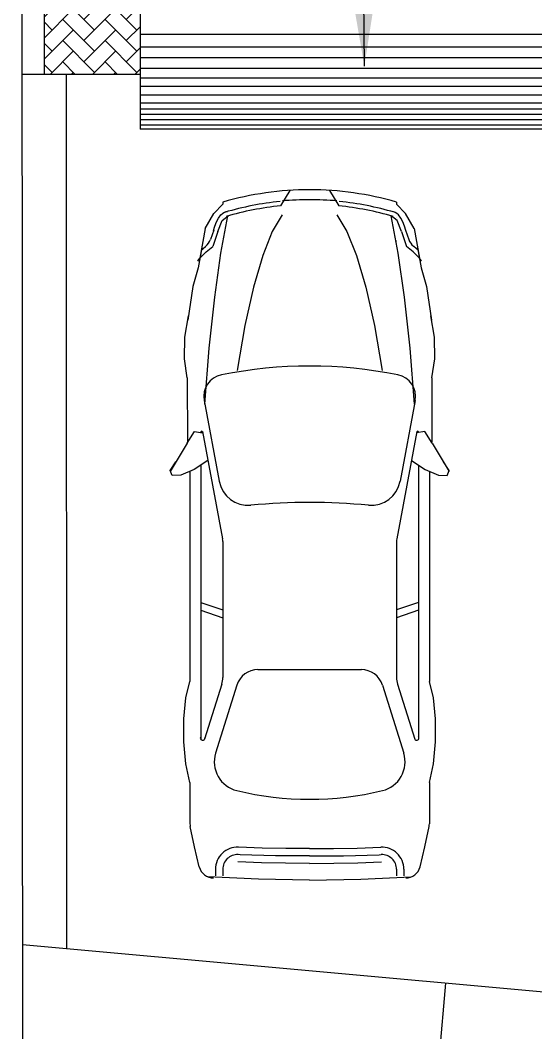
# Model space of a CAD drawing. Extents: x 152 to 700, y -120 to 84.
# Drawn here: x 202.57 to 205.2, y 59.05 to 64.21 of the extents above; entities that cross this region are included whole.
import ezdxf

# ---------------------------------------------------------------- set-up
doc = ezdxf.new("R2010")
doc.units = 0
doc.header["$LTSCALE"] = 0.03
doc.layers.get('0').update_dxf_attribs({"linetype": 'CONTINUOUS'})
doc.layers.add('MUEBLES', color=8, linetype='CONTINUOUS')
doc.layers.add('TRAZO', color=7, linetype='CONTINUOUS', lineweight=18)
doc.dimstyles.get("Standard").update_dxf_attribs({"dimtxt": 2.5, "dimasz": 2.5, "dimexe": 1.25, "dimexo": 0.625, "dimtad": 1, "dimdec": 4, "dimdsep": 46, "dimlunit": 6, "dimtxsty": 'Standard', "dimcen": 2.5, "dimadec": 0, "dimazin": 0, "dimtfac": 1, "dimtdec": 4, "dimtmove": 0, "dimatfit": 3, "dimfxl": 1, "dimtolj": 1, "dimtzin": 0, "dimarcsym": 0})

# ---------------------------------------------------------------- blocks, each defined once
blk = doc.blocks.new('A$C6D8F67A2')
at = {"layer": 'MUEBLES'}
for p, q in [((1.7193, 1.7808), (1.9123, 1.8963)), ((0.6559, 1.741), (0.8849, 1.7749)), ((1.2776, 1.7789), (1.7104, 1.7774)), ((1.9133, 1.761), (3.3369, 1.761)), ((4.0238, 1.761), (4.3031, 1.761)), ((0.2643, 1.6575), (0.4642, 1.694)), ((1.4313, 1.6648), (1.9787, 1.5622)), ((1.6413, 1.6763), (2.369, 1.5399)), ((1.6444, 1.6882), (1.6469, 1.6882)), ((1.8719, 1.6882), (3.7286, 1.6882)), ((2.8013, 1.6882), (2.8519, 1.5382)), ((2.8541, 1.6882), (2.9047, 1.5382)), ((3.3553, 1.545), (3.7294, 1.6619)), ((0.2742, 1.5993), (0.3383, 1.6217)), ((0.2841, 1.571), (0.3855, 1.6064)), ((3.3621, 1.4423), (3.8235, 1.5866)), ((4.612, 1.5882), (4.6568, 1.5882)), ((0.0843, 1.5382), (0.0986, 1.5382)), ((2.3874, 1.5382), (3.3106, 1.5382)), ((4.612, 1.5382), (4.6568, 1.5382)), ((3.2568, 0.5971), (3.2568, 1.2992)), ((0.0043, 1.0832), (0.1098, 1.1463)), ((0.0043, 0.8131), (0.1098, 0.75)), ((3.3621, 0.454), (3.8235, 0.3097)), ((3.3621, 0.454), (3.8235, 0.3097)), ((0.0843, 0.3582), (0.0986, 0.3582)), ((1.6413, 0.22), (2.369, 0.3564)), ((2.3874, 0.3582), (3.3106, 0.3582)), ((2.8013, 0.2082), (2.8519, 0.3582)), ((2.8541, 0.2082), (2.9047, 0.3582)), ((3.3553, 0.3513), (3.7294, 0.2344)), ((4.612, 0.3582), (4.6568, 0.3582)), ((0.2742, 0.297), (0.3383, 0.2746)), ((0.2841, 0.3253), (0.3855, 0.2899)), ((1.4313, 0.2315), (1.9787, 0.3341)), ((1.4313, 0.2315), (1.9787, 0.3341)), ((4.612, 0.3082), (4.6568, 0.3082)), ((0.2643, 0.2388), (0.4642, 0.2023)), ((1.6444, 0.2082), (1.6469, 0.2082)), ((1.8719, 0.2082), (3.7286, 0.2082)), ((0.6559, 0.1553), (0.8849, 0.1214)), ((1.2776, 0.1174), (1.7104, 0.1189)), ((1.7193, 0.1155), (1.9123, 0)), ((1.9133, 0.1353), (3.3369, 0.1353)), ((4.0238, 0.1353), (4.3031, 0.1353))]:
    blk.add_line(p, q, dxfattribs=at)
at = {"layer": 'MUEBLES', "linetype": 'Continuous'}
for points in [[(1.8367, 1.6397, 0), (1.8987, 1.7325, 0), (1.9367, 1.822, 0), (1.9396, 1.882, 0), (1.9066, 1.8951, 0), (1.8473, 1.8574, 0)], [(1.2776, 1.7789, 0), (1.1484, 1.7982, 0), (1.0011, 1.7953, 0), (0.8566, 1.7707, 0)], [(4.0238, 1.761, 0), (3.8973, 1.7887, 0), (3.7473, 1.8035, 0), (3.5918, 1.8035, 0), (3.4493, 1.7887, 0), (3.3369, 1.761, 0)], [(0.394, 1.6812, 0), (0.5296, 1.7049, 0), (0.6559, 1.741, 0)], [(1.7193, 1.7808, 0), (1.6399, 1.7309, 0), (1.6494, 1.6747, 0)], [(4.5955, 1.6977, 0), (4.4604, 1.7303, 0), (4.3219, 1.7592, 0)], [(0.2643, 1.6575, 0), (0.1611, 1.5984, 0), (0.0986, 1.5382, 0)], [(1.4557, 1.6602, 0), (1.0746, 1.6299, 0), (0.7303, 1.593, 0), (0.4295, 1.5503, 0), (0.1781, 1.5026, 0)], [(0.4103, 1.6841, 0), (0.399, 1.6719, 0), (0.3852, 1.6559, 0), (0.383, 1.6531, 0)], [(0.4639, 1.6939, 0), (0.4213, 1.6518, 0), (0.3855, 1.6064, 0)], [(0.4845, 1.7071, 0), (0.4737, 1.7006, 0), (0.4642, 1.694, 0)], [(0.2777, 1.6003, 0), (0.2466, 1.5921, 0), (0.2177, 1.5812, 0), (0.1922, 1.5676, 0), (0.1711, 1.5507, 0), (0.1625, 1.5408, 0), (0.1556, 1.5299, 0), (0.1507, 1.5179, 0), (0.1482, 1.5052, 0)], [(4.6854, 0.9482, 0), (4.68, 1.2957, 0), (4.6631, 1.6386, 0)], [(0.2841, 1.571, 0), (0.2085, 1.5424, 0), (0.178, 1.5024, 0)], [(0.3501, 1.5382, 0), (0.3499, 1.5374, 0), (0.3496, 1.5367, 0)], [(0.1715, 1.1337, 0), (0.2832, 1.2016, 0), (0.4471, 1.2671, 0), (0.6608, 1.3294, 0), (0.9216, 1.3875, 0), (1.2259, 1.4408, 0)], [(4.4717, 0.9482, 0), (4.4717, 0.9482, 0), (4.4711, 1.1103, 0), (4.4678, 1.2717, 0), (4.4621, 1.4316, 0)], [(4.5217, 0.9482, 0), (4.52, 1.1791, 0), (4.5127, 1.4198, 0), (4.5121, 1.4338, 0)], [(4.5717, 0.9482, 0), (4.571, 1.1115, 0), (4.5678, 1.2745, 0), (4.562, 1.436, 0)], [(4.4717, 0.9482, 0), (4.4717, 0.9481, 0), (4.4711, 0.786, 0), (4.4678, 0.6246, 0), (4.4621, 0.4647, 0)], [(4.5217, 0.9482, 0), (4.52, 0.7172, 0), (4.5127, 0.4765, 0), (4.5121, 0.4625, 0)], [(4.5717, 0.9482, 0), (4.571, 0.7848, 0), (4.5678, 0.6218, 0), (4.562, 0.4603, 0)], [(4.6854, 0.9482, 0), (4.68, 0.6006, 0), (4.6631, 0.2577, 0)], [(0.1715, 0.7626, 0), (0.2832, 0.6947, 0), (0.4471, 0.6292, 0), (0.6608, 0.5669, 0), (0.9216, 0.5088, 0), (1.2259, 0.4555, 0)], [(0.2643, 0.2388, 0), (0.1611, 0.2979, 0), (0.0986, 0.3582, 0)], [(0.2777, 0.296, 0), (0.2466, 0.3042, 0), (0.2177, 0.3151, 0), (0.1922, 0.3287, 0), (0.1711, 0.3456, 0), (0.1625, 0.3555, 0), (0.1556, 0.3664, 0), (0.1507, 0.3784, 0), (0.1482, 0.3911, 0)], [(0.2841, 0.3253, 0), (0.2085, 0.3539, 0), (0.178, 0.3939, 0)], [(1.4557, 0.2361, 0), (1.0746, 0.2664, 0), (0.7303, 0.3033, 0), (0.4295, 0.346, 0), (0.1781, 0.3937, 0)], [(0.3501, 0.3582, 0), (0.3499, 0.3589, 0), (0.3496, 0.3596, 0)], [(0.4639, 0.2024, 0), (0.4213, 0.2445, 0), (0.3855, 0.2899, 0)], [(0.4103, 0.2122, 0), (0.399, 0.2244, 0), (0.3852, 0.2404, 0), (0.383, 0.2432, 0)], [(0.394, 0.2151, 0), (0.5296, 0.1914, 0), (0.6559, 0.1553, 0)], [(1.7193, 0.1155, 0), (1.6399, 0.1654, 0), (1.6494, 0.2216, 0)], [(1.8367, 0.2566, 0), (1.8987, 0.1638, 0), (1.9367, 0.0743, 0), (1.9396, 0.0143, 0), (1.9066, 0.0012, 0), (1.8473, 0.0389, 0)], [(0.4845, 0.1892, 0), (0.4737, 0.1957, 0), (0.4642, 0.2023, 0)], [(4.5955, 0.1986, 0), (4.4604, 0.166, 0), (4.3219, 0.1371, 0)], [(1.2776, 0.1174, 0), (1.1484, 0.0981, 0), (1.0011, 0.101, 0), (0.8566, 0.1256, 0)], [(4.0238, 0.1353, 0), (3.8973, 0.1076, 0), (3.7473, 0.0928, 0), (3.5918, 0.0928, 0), (3.4493, 0.1076, 0), (3.3369, 0.1353, 0)]]:
    blk.add_polyline3d(points, dxfattribs=at)
at = {"layer": 'MUEBLES'}
for centre, radius, start, end in [((4.3031, 1.661), 0.1, 79.12953, 90), ((0.3054, 1.7161), 0.1, 289.24855, 320.93601), ((1.4036, 1.5174), 0.15, 79.38034, 168.54838), ((1.6457, 1.6815), 0.00678, 79.04079, 288.88492), ((3.7204, 1.6748), 0.0157, 269.70602, 121.48639), ((4.5704, 1.6009), 0.1, 0, 75.49549), ((3.8832, 1.3957), 0.2, 13.57409, 107.36156), ((4.612, 1.4382), 0.15, 90, 182.51252), ((4.612, 1.4382), 0.15, 90, 182.51252), ((4.612, 1.4382), 0.15, 90, 182.51252), ((2.1068, 0.9482), 2.1068, 163.73729, 180), ((2.1068, 0.9482), 2.0368, 163.59313, 174.33299), ((2.1068, 0.9482), 2.0068, 163.59313, 174.33299), ((2.1068, 0.9482), 2.0068, 162.90263, 162.91746), ((4.2137, 0.9482), 3.0171, 168.54838, 191.45162), ((1.9418, 1.3656), 0.2, 354.72253, 79.38034), ((2.3874, 1.6382), 0.1, 259.38034, 270), ((3.3106, 1.6882), 0.15, 270, 287.36156), ((4.612, 1.4382), 0.1, 90, 182.51252), ((3.4068, 1.2992), 0.15, 107.36156, 180), ((2.0296, 0.9482), 2.1068, 346.42591, 13.57409), ((6.4612, 0.9482), 4.3386, 174.72253, 185.27747), ((2.1255, 0.9668), 2.0568, 175.3595, 180.5197), ((2.1068, 0.9482), 2.1068, 180, 196.26271), ((2.1255, 0.9295), 2.0568, 179.4803, 184.6405), ((2.1068, 0.9482), 2.0368, 185.66701, 196.40687), ((2.1068, 0.9482), 2.0068, 185.66701, 196.40687), ((3.4068, 0.5971), 0.15, 180, 252.63844), ((3.4068, 0.5971), 0.15, 180, 252.63844), ((3.4068, 0.5971), 0.15, 180, 252.63844), ((1.9418, 0.5307), 0.2, 280.61966, 5.27747), ((1.9418, 0.5307), 0.2, 280.61966, 5.27747), ((3.8832, 0.5006), 0.2, 252.63844, 346.42591), ((3.8832, 0.5006), 0.2, 252.63844, 346.42591), ((4.612, 0.4582), 0.15, 177.48748, 270), ((4.612, 0.4582), 0.15, 177.48748, 270), ((4.612, 0.4582), 0.15, 177.48748, 270), ((4.612, 0.4582), 0.1, 177.48748, 270), ((2.1068, 0.9482), 2.0068, 197.08254, 197.09737), ((1.4036, 0.3789), 0.15, 191.45162, 280.61966), ((1.4036, 0.3789), 0.15, 191.45162, 280.61966), ((2.3874, 0.2582), 0.1, 90, 100.61966), ((3.3106, 0.2082), 0.15, 72.63844, 90), ((4.5704, 0.2954), 0.1, 284.50451, 360), ((0.3054, 0.1802), 0.1, 39.06399, 70.75145), ((1.6457, 0.2148), 0.00678, 71.11508, 280.95921), ((3.7204, 0.2215), 0.0157, 238.51361, 90.29398), ((4.3031, 0.2353), 0.1, 270, 280.87047)]:
    blk.add_arc(centre, radius, start, end, dxfattribs=at)

msp = doc.modelspace()

# ---------------------------------------------------------------- hatches: boundary and pattern name
at = {"ltscale": 0.03}
h = msp.add_hatch(dxfattribs=at)
h.set_pattern_fill('AR-HBONE,_O', color=31, scale=0.00075)
h.set_pattern_definition([(45, (-34.82855, 130.16018), (1e-17, 0.107763073), [0.2286, -0.0762]), (135, (-34.77467, 130.21406), (1e-17, 0.107763073), [0.2286, -0.0762])])
edge = h.paths.add_edge_path()
edge.add_line((203.1832, 69.3172), (203.4808, 69.3172))
edge.add_line((203.4808, 69.3172), (203.4808, 69.4323))
edge.add_spline(control_points=[(203.4808, 69.4323), (203.4804, 69.4332), (203.4741, 69.4477), (203.474, 69.4711), (203.4794, 69.4852), (203.4808, 69.4878)], knot_values=[0.091409, 0.091409, 0.091409, 0.091409, 0.095392, 0.154484, 0.169046, 0.169046, 0.169046, 0.169046], degree=3, periodic=0)
edge.add_line((203.4808, 69.4878), (203.4808, 71.0422))
edge.add_line((203.4808, 71.0422), (203.1753, 71.0422))
edge.add_line((203.1753, 71.0422), (202.979, 71.0422))
edge.add_line((202.979, 71.0422), (202.979, 71.1234))
edge.add_line((202.979, 71.1234), (202.6908, 71.1677))
edge.add_line((202.6908, 71.1677), (202.6941, 63.9296))
edge.add_line((202.6941, 63.9296), (203.1832, 63.9296))
edge.add_line((203.1832, 63.9296), (203.1832, 69.3172))

# ---------------------------------------------------------------- linework, layer by layer
for p, q in [((202.6854, 83.179), (202.6941, 63.9296)), ((203.1832, 69.3172), (203.1832, 63.6507)), ((208.8971, 63.6507), (203.1832, 63.6507)), ((202.5836, 59.5004), (217.5843, 58.1419)), ((204.606, 57.8111), (204.7412, 59.305))]:
    msp.add_line(p, q, dxfattribs=at)
for points in [[(217.5732, 83.2981), (202.5729, 83.2914), (202.5842, 57.9942), (217.585, 56.6357), (217.5732, 83.2981)], [(202.8066, 63.9296), (202.8086, 59.48)]]:
    msp.add_lwpolyline(points, dxfattribs=at)
at = {"layer": 'MUEBLES', "ltscale": 0.03}
for p, q in [((203.1832, 64.1339), (207.9808, 64.1339)), ((203.1832, 64.0709), (208.8971, 64.0709)), ((203.1832, 64.0157), (208.8971, 64.0157)), ((203.1832, 63.9607), (208.8971, 63.9607)), ((203.1832, 63.9119), (208.8971, 63.9119)), ((203.1832, 63.8707), (208.8971, 63.8707)), ((203.1832, 63.8257), (208.8971, 63.8257)), ((203.1832, 63.7856), (208.8971, 63.7856)), ((203.1832, 63.7537), (208.8971, 63.7537)), ((203.1832, 63.7267), (208.8971, 63.7267)), ((203.1832, 63.6996), (208.8971, 63.6996)), ((203.1832, 63.6726), (208.8971, 63.6726))]:
    msp.add_line(p, q, dxfattribs=at)
at = {"layer": 'MUEBLES', "color": 8}
msp.add_line((203.1832, 63.9296), (202.5816, 63.9296), dxfattribs=at)

# ---------------------------------------------------------------- block references
at = {"layer": 'MUEBLES', "xscale": 0.75, "yscale": 0.75, "zscale": 0.75, "rotation": 270}
msp.add_blockref('A$C6D8F67A2', (203.3357, 63.3428), dxfattribs=at)

# ---------------------------------------------------------------- leaders
at = {"layer": 'TRAZO', "color": 8}
msp.add_leader([(204.3254, 63.9721), (204.2874, 68.8144)], dimstyle='Standard', dxfattribs=at)

doc.saveas('drawing.dxf')
